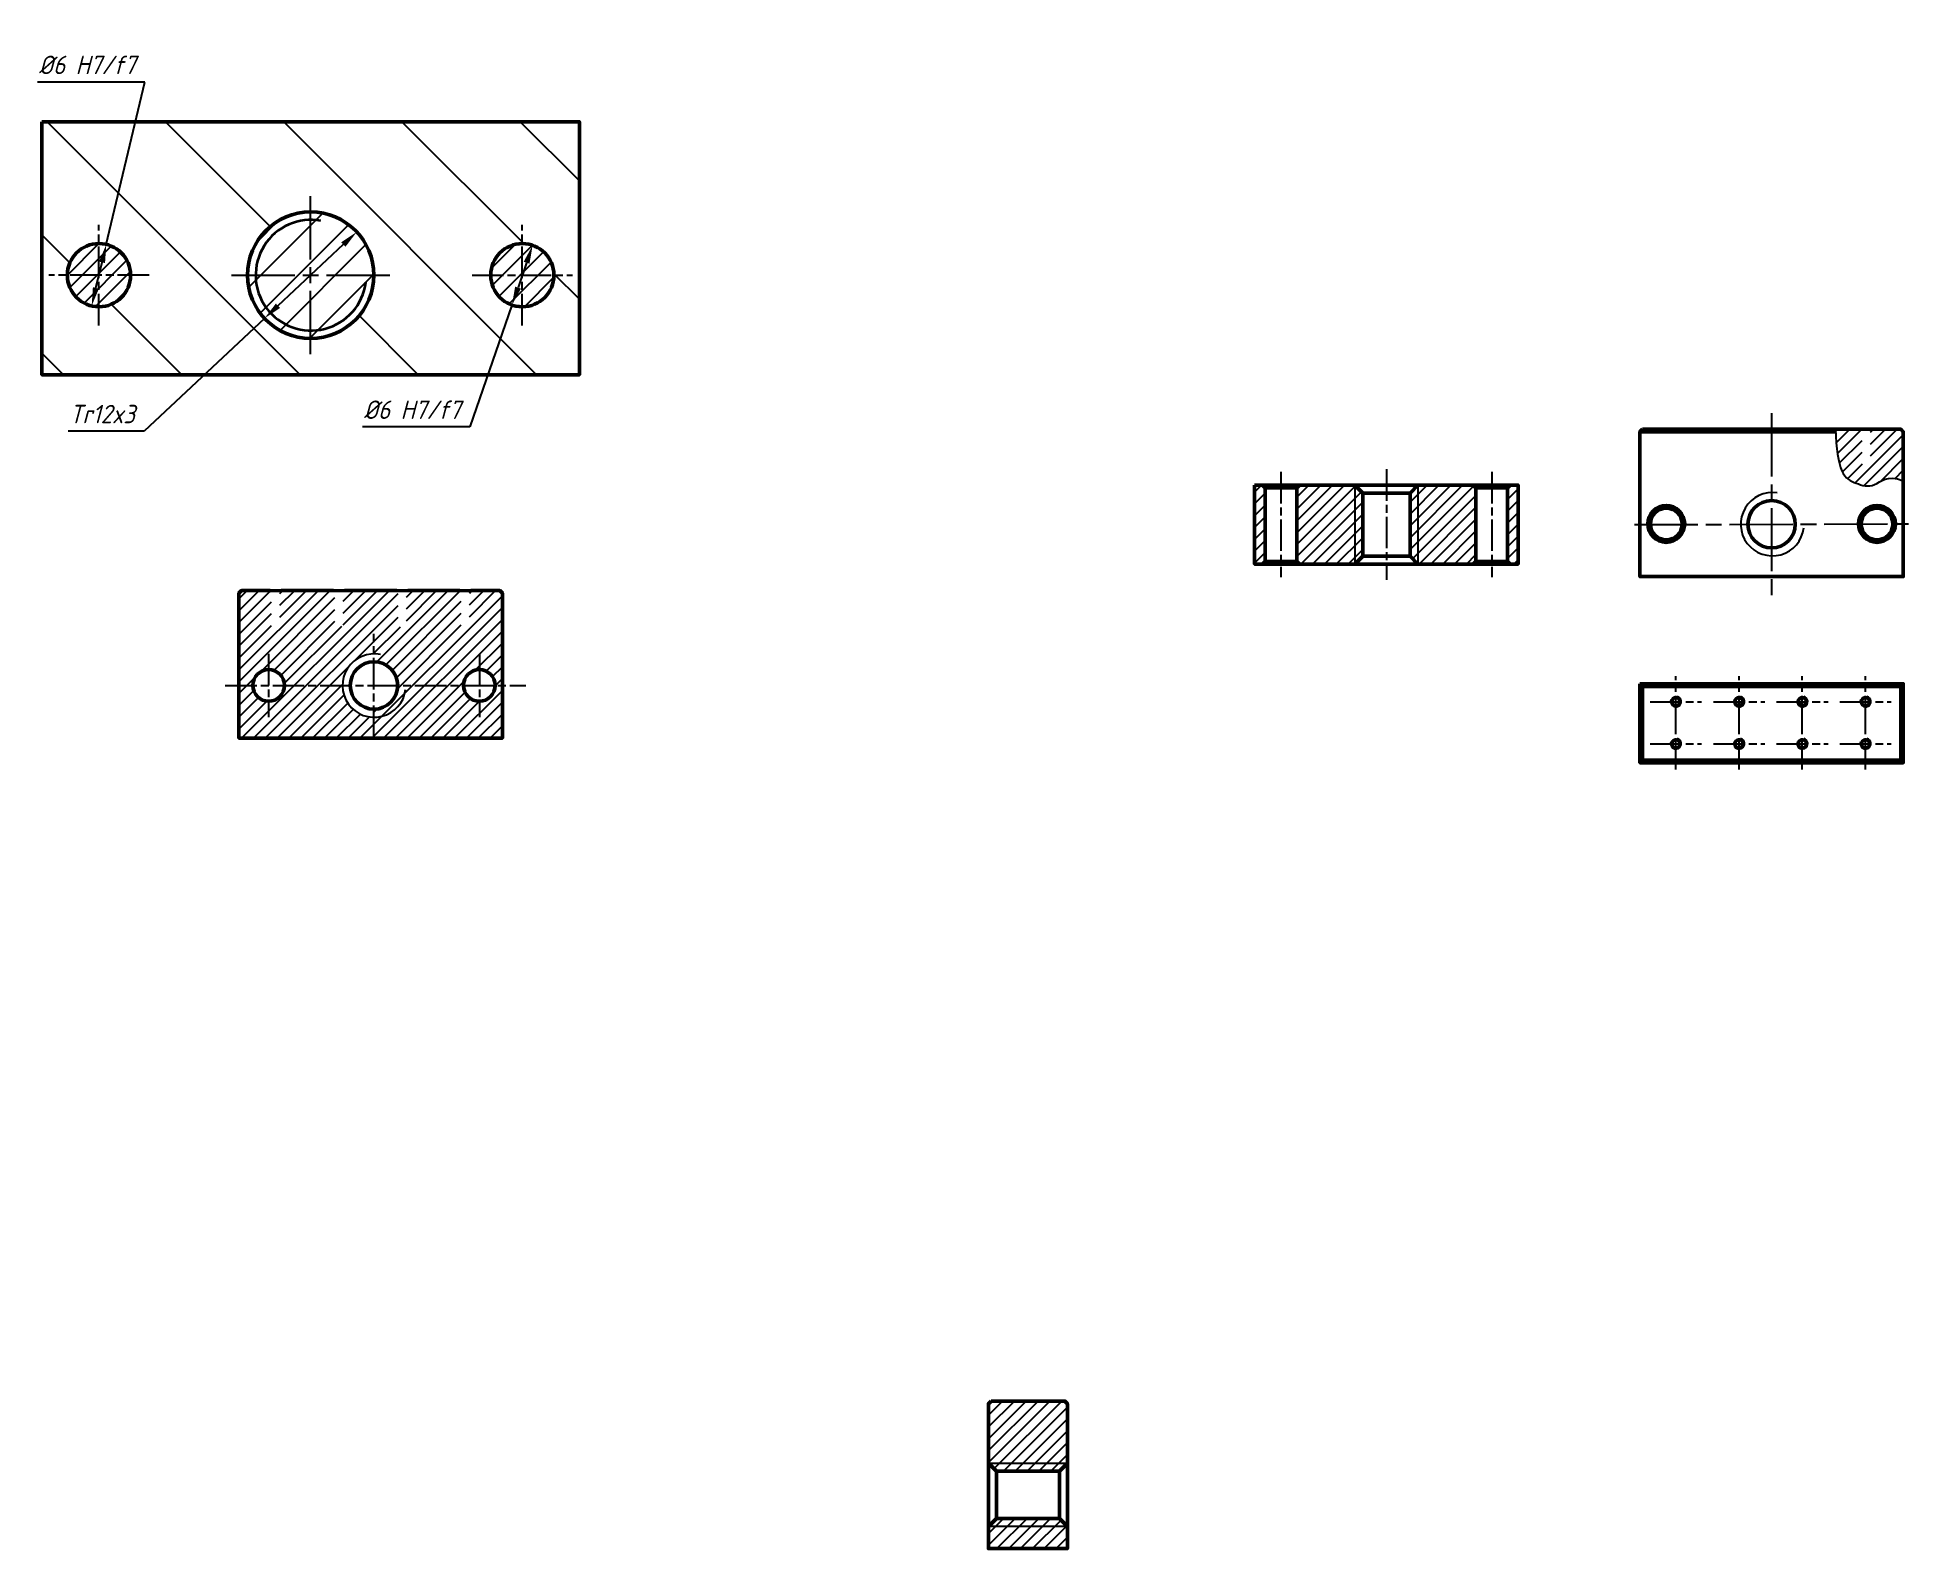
# Model space of a CAD drawing. Header units: millimetres. Extents: x -180 to 175, y -118 to 169.
import ezdxf

# ---------------------------------------------------------------- set-up
doc = ezdxf.new("R2010")
doc.units = ezdxf.units.MM
doc.linetypes.add('AM_ISO08W050', pattern=[18, 12, -1.5, 3, -1.5])
doc.linetypes.add('AM_ISO08W050x2', pattern=[9, 6, -0.75, 1.5, -0.75])
for name, color, linetype, lineweight in [('AM_0', 7, 'Continuous', 50), ('AM_4', 3, 'Continuous', 25), ('AM_5', 3, 'Continuous', 25), ('AM_6', 2, 'Continuous', 35), ('AM_7', 4, 'AM_ISO08W050', 25), ('AM_8', 1, 'Continuous', 25), ('основные', 7, 'Continuous', 50)]:
    doc.layers.add(name, color=color, linetype=linetype, lineweight=lineweight)
doc.styles.get("Standard").update_dxf_attribs({"font": 'geniso.shx', "oblique": 15})
doc.dimstyles.new('AM_GOST$3', dxfattribs={"dimtxt": 3.5, "dimasz": 3.5, "dimexe": 1, "dimexo": 1, "dimgap": 1.5, "dimtad": 1, "dimtoh": 1, "dimtxsty": 'Standard', "dimcen": 0, "dimclrd": 256, "dimclre": 256, "dimclrt": 2, "dimadec": 0, "dimazin": 2, "dimtp": 0.1, "dimtm": 0.1, "dimtfac": 0.71, "dimtdec": 3, "dimtofl": 0, "dimtmove": 0, "dimatfit": 2, "dimfxl": 1, "dimtolj": 1, "dimlwd": -1, "dimlwe": -1, "dimarcsym": 1})

# ---------------------------------------------------------------- blocks, each defined once
blk = doc.blocks.new('*D4')
at = {"layer": 'AM_5', "linetype": 'ByBlock', "transparency": 16777216}
for p, q in [((-121.99, 129.4), (-134.4, 117.77)), ((-136.95, 115.38), (-159.79, 93.97)), ((-159.79, 93.97), (-174.24, 93.97))]:
    blk.add_line(p, q, dxfattribs=at)
at = {"layer": 'AM_5', "transparency": 16777216}
for points in [[(-122.39, 129.82), (-121.59, 128.97), (-119.44, 131.79)], [(-134.79, 118.2), (-134, 117.35), (-136.95, 115.38)]]:
    blk.add_solid(points, dxfattribs=at)
at = {"layer": 'Defpoints', "color": 0, "transparency": 16777216}
for p in [(-119.44, 131.79), (-136.95, 115.38)]:
    blk.add_point(p, dxfattribs=at)
at = {"layer": 'AM_5', "color": 2, "transparency": 16777216, "insert": (-167.76, 97.22), "char_height": 3.5, "attachment_point": 5}
blk.add_mtext('\\A1;Tr12x3', dxfattribs=at)
blk = doc.blocks.new('*D5')
at = {"layer": 'AM_5', "linetype": 'ByBlock', "transparency": 16777216}
for p, q in [((-87.2, 125.95), (-88.83, 121.22)), ((-89.98, 117.91), (-97.97, 94.79)), ((-97.97, 94.79), (-118.37, 94.79))]:
    blk.add_line(p, q, dxfattribs=at)
at = {"layer": 'AM_5', "transparency": 16777216}
for points in [[(-87.75, 126.14), (-86.65, 125.76), (-86.06, 129.25)], [(-89.38, 121.41), (-88.28, 121.03), (-89.98, 117.91)]]:
    blk.add_solid(points, dxfattribs=at)
at = {"layer": 'Defpoints', "color": 0, "transparency": 16777216}
for p in [(-86.06, 129.25), (-89.98, 117.91)]:
    blk.add_point(p, dxfattribs=at)
at = {"layer": 'AM_5', "color": 2, "transparency": 16777216, "insert": (-108.92, 98.04), "char_height": 3.5, "attachment_point": 5}
blk.add_mtext('\\A1;%%C6 H7/f7', dxfattribs=at)
blk = doc.blocks.new('*D6')
at = {"layer": 'AM_5', "linetype": 'ByBlock', "transparency": 16777216}
for p, q in [((-159.65, 160.24), (-180.05, 160.24)), ((-166.98, 129.42), (-159.65, 160.24)), ((-168.95, 121.15), (-167.79, 126.02))]:
    blk.add_line(p, q, dxfattribs=at)
at = {"layer": 'AM_5', "transparency": 16777216}
for points in [[(-168.36, 126.15), (-167.22, 125.88), (-166.98, 129.42)], [(-169.52, 121.29), (-168.38, 121.02), (-169.76, 117.75)]]:
    blk.add_solid(points, dxfattribs=at)
at = {"layer": 'Defpoints', "color": 0, "transparency": 16777216}
for p in [(-166.98, 129.42), (-169.76, 117.75)]:
    blk.add_point(p, dxfattribs=at)
at = {"layer": 'AM_5', "color": 2, "transparency": 16777216, "insert": (-170.6, 163.49), "char_height": 3.5, "attachment_point": 5}
blk.add_mtext('\\A1;%%C6 H7/f7', dxfattribs=at)

msp = doc.modelspace()

# ---------------------------------------------------------------- hatches: boundary and pattern name
at = {"layer": 'AM_8'}
h = msp.add_hatch(dxfattribs=at)
h.set_pattern_fill('ANSI31', color=256, scale=5, angle=90, style=0)
h.set_pattern_definition([(135, (-411.544, -107.908), (-11.2253, -11.2253), [])])
h.paths.add_polyline_path([(-77.193, 152.687), (-179.193, 152.687), (-179.193, 104.687), (-77.193, 104.687)])
h.paths.add_polyline_path([(-116.193, 123.584, -1), (-140.193, 123.584, -1)], flags=16)
h.paths.add_polyline_path([(-162.371, 123.584, -1), (-174.371, 123.584, -1)], flags=16)
h.paths.add_polyline_path([(-82.016, 123.584, -1), (-94.016, 123.584, -1)], flags=16)
h = msp.add_hatch(dxfattribs=at)
h.set_pattern_fill('_U', color=256, scale=5, angle=45, style=0, pattern_type=0)
h.set_pattern_definition([(45, (-411.5437, -107.9077), (-3.535534, 3.535534), [])])
edge = h.paths.add_edge_path()
edge.add_arc((-128.193, 123.584), 12, 191.45916, 510.20465)
edge.add_arc((-128.193, 123.584), 12, 150.20465, 191.45916)
h = msp.add_hatch(dxfattribs=at)
h.set_pattern_fill('_U', color=256, scale=2, angle=45, style=0, pattern_type=0)
h.set_pattern_definition([(45, (-411.5437, -107.9077), (-1.414214, 1.414214), [])])
edge = h.paths.add_edge_path()
edge.add_arc((-168.371, 123.584), 6, 191.45916, 383.26764)
edge.add_arc((-168.371, 123.584), 6, 23.26764, 191.45916)
h = msp.add_hatch(dxfattribs=at)
h.set_pattern_fill('_U', color=256, scale=2.4, angle=45, style=0, pattern_type=0)
h.set_pattern_definition([(45, (-411.5437, -107.9077), (-1.697056, 1.697056), [])])
edge = h.paths.add_edge_path()
edge.add_arc((-88.016, 123.584), 6, 191.45916, 514.52594)
edge.add_arc((-88.016, 123.584), 6, 154.52594, 191.45916)
h = msp.add_hatch(dxfattribs=at)
h.set_pattern_fill('ANSI31', color=256, scale=0.5, style=0)
h.paths.add_polyline_path([(174.108, 93.868), (173.608, 94.368), (168.108, 94.368), (167.866, 94.228), (167.866, 87.782), (167.083, 87.33), (166.299, 87.782), (166.299, 94.228), (166.058, 94.368), (161.216, 94.368), (161.27, 93.025), (161.354, 91.781), (161.467, 90.637), (161.61, 89.594), (161.78, 88.652), (161.977, 87.814), (162.2, 87.079), (162.447, 86.449), (162.718, 85.922), (163.012, 85.488), (163.326, 85.134), (163.66, 84.847), (164.011, 84.612), (164.38, 84.417), (164.764, 84.249), (165.162, 84.095), (165.572, 83.945), (165.993, 83.806), (166.423, 83.69), (166.86, 83.606), (167.302, 83.567), (167.748, 83.582), (168.195, 83.664), (168.641, 83.821), (169.09, 84.058), (169.56, 84.338), (170.073, 84.62), (170.654, 84.861), (171.324, 85.016), (172.108, 85.043), (173.028, 84.9), (174.108, 84.542)])
h = msp.add_hatch(dxfattribs=at)
h.set_pattern_fill('ANSI31', color=256, scale=0.5, style=0)
h.set_pattern_definition([(45, (1.979, 44.6364), (-1.122532, 1.122532), [])])
h.paths.add_polyline_path([(69.991, 83.733), (59.487, 83.733), (58.987, 83.233), (58.987, 69.233), (59.487, 68.733), (69.991, 68.733)])
h.paths.add_polyline_path([(92.987, 83.233), (92.487, 83.733), (81.989, 83.733), (81.989, 68.733), (92.487, 68.733), (92.987, 69.233)])
h.paths.add_polyline_path([(81.989, 83.733), (80.482, 82.225), (80.482, 70.24), (81.989, 68.733)])
h.paths.add_polyline_path([(71.492, 82.232), (69.991, 83.733), (69.991, 68.733), (71.492, 70.233)])
h.paths.add_polyline_path([(52.987, 83.233), (52.487, 83.733), (50.987, 83.733), (50.987, 68.733), (52.487, 68.733), (52.987, 69.233)])
h.paths.add_polyline_path([(100.987, 83.733), (99.487, 83.733), (98.987, 83.233), (98.987, 69.233), (99.487, 68.733), (100.987, 68.733)])
h = msp.add_hatch(dxfattribs=at)
h.set_pattern_fill('ANSI31', color=256, scale=0.5, style=0)
h.set_pattern_definition([(45, (-185.4471, 40.9365), (-1.122532, 1.122532), [])])
h.paths.add_polyline_path([(-91.808, 63.203), (-92.308, 63.703), (-97.758, 63.703), (-98.025, 63.55), (-98.025, 57.103), (-98.808, 56.651), (-99.592, 57.103), (-99.592, 63.55), (-99.856, 63.702), (-109.774, 63.694), (-110.025, 63.55), (-110.025, 57.103), (-110.808, 56.651), (-111.592, 57.103), (-111.592, 63.55), (-111.84, 63.693), (-121.79, 63.685), (-122.025, 63.55), (-122.025, 57.103), (-122.808, 56.651), (-123.592, 57.103), (-123.592, 63.55), (-123.824, 63.684), (-133.806, 63.676), (-134.025, 63.55), (-134.025, 57.103), (-134.808, 56.651), (-135.592, 57.103), (-135.592, 63.55), (-135.858, 63.703), (-141.308, 63.703), (-141.808, 63.203), (-141.808, 45.703), (-139.17, 45.703, -1), (-133.17, 45.703), (-122.15, 45.703, -0.4116208), (-116.17, 51.696), (-116.17, 50.203, -0.4142136), (-111.67, 45.703), (-99.17, 45.703, -1), (-93.17, 45.703), (-91.808, 45.703)])
h.paths.add_polyline_path([(-99.17, 45.703), (-111.67, 45.703, -0.4142136), (-116.17, 41.203), (-116.17, 35.703), (-91.808, 35.703), (-91.808, 45.703), (-93.17, 45.703, -1)])
h.paths.add_polyline_path([(-122.15, 45.703), (-133.17, 45.703, -1), (-139.17, 45.703), (-141.808, 45.703), (-141.808, 35.703), (-116.17, 35.703), (-116.17, 39.67, -0.413587)])
h = msp.add_hatch(dxfattribs=at)
h.set_pattern_fill('ANSI31', color=256, scale=0.5, style=0)
h.set_pattern_definition([(45, (-75.2651, -184.2403), (-1.122532, 1.122532), [])])
h.paths.add_polyline_path([(15.462, -90.623), (14.962, -90.123), (0.962, -90.123), (0.462, -90.623), (0.462, -101.932), (15.462, -101.932)])
h.paths.add_polyline_path([(15.462, -113.931), (0.462, -113.931), (0.462, -118.123), (15.462, -118.123)])
h.paths.add_polyline_path([(15.462, -101.932), (0.462, -101.932), (1.962, -103.433), (13.961, -103.433)])
h.paths.add_polyline_path([(13.954, -112.423), (1.969, -112.423), (0.462, -113.931), (15.462, -113.931)])

# ---------------------------------------------------------------- linework, layer by layer
msp.add_line((174.108, 46.025), (173.608, 45.525))
at = {"layer": 'AM_0'}
for centre in [(130.936, 42.614), (142.936, 42.614), (154.936, 42.614), (166.936, 42.614), (130.936, 34.614), (142.936, 34.614), (154.936, 34.614), (166.936, 34.614)]:
    msp.add_circle(centre, 0.783, dxfattribs=at)
at = {"layer": 'AM_4'}
for p, q in [((69.991, 83.733), (69.991, 68.733)), ((81.989, 83.733), (81.989, 68.733)), ((0.462, -101.932), (15.462, -101.932)), ((15.462, -113.931), (0.462, -113.931))]:
    msp.add_line(p, q, dxfattribs=at)
msp.add_lwpolyline([(161.216, 94.368), (161.27, 93.025), (161.354, 91.781), (161.467, 90.637), (161.61, 89.594), (161.78, 88.652), (161.977, 87.814), (162.2, 87.079), (162.447, 86.449), (162.718, 85.922), (163.012, 85.488), (163.326, 85.134), (163.66, 84.847), (164.011, 84.612), (164.38, 84.417), (164.764, 84.249), (165.162, 84.095), (165.572, 83.945), (165.993, 83.806), (166.423, 83.69), (166.86, 83.606), (167.302, 83.567), (167.748, 83.582), (168.195, 83.664), (168.641, 83.821), (169.09, 84.058), (169.56, 84.338), (170.073, 84.62), (170.654, 84.861), (171.324, 85.016), (172.108, 85.043), (173.028, 84.9), (174.108, 84.542)], dxfattribs=at)
for centre, radius, start, end in [((149.25, 76.308), 6, 81.19051, 353.4044), ((-116.137, 45.683), 6.013, 78.45038, 352.89792), ((130.954, 42.641), 1.007, 159.31242, 75.10449), ((142.954, 42.641), 1.007, 159.31242, 75.10449), ((154.954, 42.641), 1.007, 159.31242, 75.10449), ((166.954, 42.641), 1.007, 159.31242, 75.10449), ((130.954, 34.641), 1.007, 159.31242, 75.10449), ((142.954, 34.641), 1.007, 159.31242, 75.10449), ((154.954, 34.641), 1.007, 159.31242, 75.10449), ((166.954, 34.641), 1.007, 159.31242, 75.10449)]:
    msp.add_arc(centre, radius, start, end, dxfattribs=at)
at = {"layer": 'AM_6'}
msp.add_arc((-128.127, 123.575), 10.5, 79.58166, 352.69269, dxfattribs=at)
at = {"layer": 'AM_7'}
for p, q in [((-128.193, 108.584), (-128.193, 138.584)), ((-143.193, 123.584), (-113.193, 123.584)), ((149.108, 97.368), (149.108, 61.993)), ((123.11, 76.23), (175.108, 76.386))]:
    msp.add_line(p, q, dxfattribs=at)
at = {"layer": 'AM_7', "linetype": 'AM_ISO08W050x2'}
for p, q in [((-168.371, 114.044), (-168.371, 133.124)), ((-88.016, 114.044), (-88.016, 133.124)), ((-158.831, 123.584), (-177.911, 123.584)), ((-97.556, 123.584), (-78.476, 123.584)), ((55.987, 86.233), (55.987, 66.233)), ((75.987, 86.733), (75.987, 65.733)), ((95.987, 86.233), (95.987, 66.233)), ((-116.17, 35.932), (-116.17, 55.475)), ((-136.17, 51.703), (-136.17, 39.703)), ((-96.17, 51.703), (-96.17, 39.703)), ((130.936, 37.732), (130.936, 47.496)), ((142.936, 37.732), (142.936, 47.496)), ((154.936, 37.732), (154.936, 47.496)), ((166.936, 37.732), (166.936, 47.496)), ((-144.401, 45.703), (-87.37, 45.703)), ((126.054, 42.614), (135.818, 42.614)), ((130.936, 29.732), (130.936, 39.496)), ((138.054, 42.614), (147.818, 42.614)), ((142.936, 29.732), (142.936, 39.496)), ((150.054, 42.614), (159.818, 42.614)), ((154.936, 29.732), (154.936, 39.496)), ((162.054, 42.614), (171.818, 42.614)), ((166.936, 29.732), (166.936, 39.496)), ((126.054, 34.614), (135.818, 34.614)), ((138.054, 34.614), (147.818, 34.614)), ((150.054, 34.614), (159.818, 34.614)), ((162.054, 34.614), (171.818, 34.614))]:
    msp.add_line(p, q, dxfattribs=at)
at = {"layer": 'основные'}
for p, q in [((124.108, 93.868), (161.236, 93.868)), ((52.987, 83.233), (52.487, 83.733)), ((52.987, 83.233), (52.987, 69.233)), ((52.987, 83.233), (58.987, 83.233)), ((58.987, 83.233), (59.487, 83.733)), ((58.987, 83.233), (58.987, 69.233)), ((69.991, 83.733), (71.492, 82.232)), ((80.482, 82.225), (71.492, 82.225)), ((71.492, 70.24), (71.492, 82.225)), ((81.989, 83.733), (80.482, 82.225)), ((80.482, 82.225), (80.482, 70.24)), ((92.987, 83.233), (92.487, 83.733)), ((92.987, 83.233), (92.987, 69.233)), ((92.987, 83.233), (98.987, 83.233)), ((98.987, 83.233), (99.487, 83.733)), ((98.987, 83.233), (98.987, 69.233)), ((52.987, 69.233), (52.487, 68.733)), ((52.987, 69.233), (58.987, 69.233)), ((58.987, 69.233), (59.487, 68.733)), ((69.991, 68.733), (71.492, 70.233)), ((80.482, 70.24), (71.492, 70.24)), ((81.989, 68.733), (80.482, 70.24)), ((92.987, 69.233), (92.487, 68.733)), ((92.987, 69.233), (98.987, 69.233)), ((98.987, 69.233), (99.487, 68.733)), ((-135.808, 63.675), (-97.758, 63.703)), ((124.608, 45.525), (124.108, 46.025)), ((124.608, 45.525), (124.608, 31.525)), ((124.608, 45.525), (173.608, 45.525)), ((173.608, 45.525), (173.608, 31.525)), ((124.108, 31.025), (124.608, 31.525)), ((124.608, 31.525), (173.608, 31.525)), ((174.108, 31.025), (173.608, 31.525)), ((0.462, -101.932), (1.962, -103.433)), ((15.462, -101.932), (13.961, -103.433)), ((1.969, -112.423), (1.969, -103.433)), ((1.969, -103.433), (13.954, -103.433)), ((13.954, -112.423), (13.954, -103.433)), ((0.462, -113.931), (1.969, -112.423)), ((13.954, -112.423), (1.969, -112.423)), ((15.462, -113.931), (13.954, -112.423))]:
    msp.add_line(p, q, dxfattribs=at)
for points in [[(-179.193, 152.687), (-77.193, 152.687), (-77.193, 104.687), (-179.193, 104.687)], [(124.608, 94.368), (173.608, 94.368), (174.108, 93.868), (174.108, 66.368), (124.108, 66.368), (124.108, 93.868)], [(50.987, 83.733), (100.987, 83.733), (100.987, 68.733), (50.987, 68.733)], [(124.108, 46.025), (174.108, 46.025), (174.108, 31.025), (124.108, 31.025)], [(0.962, -90.123), (14.962, -90.123), (15.462, -90.623), (15.462, -118.123), (0.462, -118.123), (0.462, -90.623)]]:
    msp.add_lwpolyline(points, close=True, dxfattribs=at)
for points in [[(-97.758, 63.703), (-92.308, 63.703), (-91.808, 63.203), (-91.808, 35.703), (-141.808, 35.703), (-141.808, 63.203), (-141.308, 63.703), (-135.858, 63.703)], [(-133.758, 63.703), (-123.858, 63.703)], [(-121.758, 63.703), (-111.858, 63.703)], [(-109.758, 63.703), (-99.858, 63.703)]]:
    msp.add_lwpolyline(points, dxfattribs=at)
for centre, radius in [((-128.193, 123.584), 12), ((-128.193, 123.584), 12), ((-168.371, 123.584), 6), ((-88.016, 123.584), 6), ((129.108, 76.368), 3.5), ((129.108, 76.368), 3), ((149.109, 76.308), 4.5), ((169.108, 76.368), 3.5), ((169.108, 76.368), 3), ((-116.17, 45.703), 4.5), ((-136.17, 45.703), 3), ((-96.17, 45.703), 3)]:
    msp.add_circle(centre, radius, dxfattribs=at)

# ---------------------------------------------------------------- dimensions: what is measured, and where the dimension line sits
at = {"layer": 'AM_5'}
dim = msp.add_diameter_dim_2p(p1=(-169.76, 117.747), p2=(-166.982, 129.421), text='%%C6 H7/f7', dimstyle='AM_GOST$3', override={"dimpost": ''}, dxfattribs=at)
dim.commit()
dim.dimension.update_dxf_attribs({"geometry": '*D6', "text_midpoint": (-170.601, 160.239), "dimtype": 163})
for p1, p2, text, picture, middle in [((-119.438, 131.79), (-136.949, 115.378), 'Tr12x3', '*D4', (-167.76, 93.974)), ((-86.055, 129.254), (-89.976, 117.913), '%%C6 H7/f7', '*D5', (-108.923, 94.789))]:
    dim = msp.add_diameter_dim_2p(p1=p1, p2=p2, text=text, dimstyle='AM_GOST$3', dxfattribs=at)
    dim.commit()
    dim.dimension.update_dxf_attribs({"geometry": picture, "text_midpoint": middle, "dimtype": 163})

doc.saveas('drawing.dxf')
